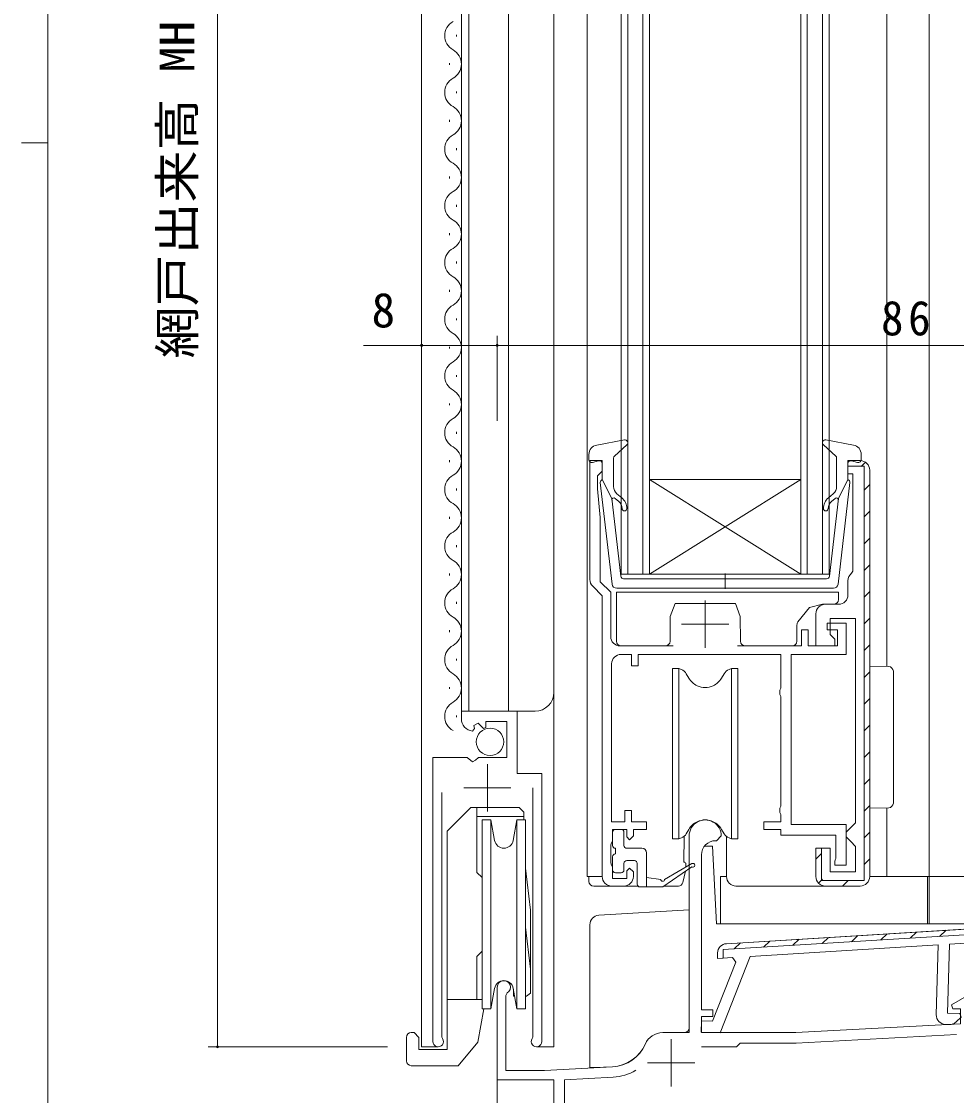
# Model space of a CAD drawing. Units: millimetres on the paper. Extents: x -420 to 373, y -297 to 267.
# Drawn here: x -420.5 to -321.6, y -98.9 to 14.7 of the extents above; entities that cross this region are included whole.
import ezdxf
from ezdxf.enums import TextEntityAlignment as Align

# ---------------------------------------------------------------- set-up
doc = ezdxf.new("R2010")
doc.units = ezdxf.units.MM
for name, color, linetype, lineweight in [('0-1_YKK_ZWAK', 7, 'Continuous', 9), ('0-3_YKK_12', 2, 'Continuous', 9), ('0-5_YKK_D', 6, 'Continuous', 9), ('0-6_YKK_13', 4, 'Continuous', 9), ('0-7_YKK_11', 7, 'Continuous', 9)]:
    doc.layers.add(name, color=color, linetype=linetype, lineweight=lineweight)
doc.styles.add('ＭＳ ゴシック', font='')
doc.styles.get('ＭＳ ゴシック').set_extended_font_data('MS Gothic')

msp = doc.modelspace()

# ---------------------------------------------------------------- linework, layer by layer
at = {"layer": '0-1_YKK_ZWAK'}
for p, q in [((-417.7, -260.6), (-417.7, 264.4)), ((-420.5, 1.9), (-417.7, 1.9))]:
    msp.add_line(p, q, dxfattribs=at)
at = {"layer": '0-3_YKK_12'}
for p, q in [((-378.166, 91.284), (-378.166, -93.716)), ((-364.166, 91.284), (-364.166, -93.716)), ((-360.666, 88.284), (-360.666, -75.716)), ((-328.966, 88.284), (-328.966, -53.497)), ((-324.466, 88.284), (-324.466, -75.712)), ((-357.066, -43.716), (-357.066, 58.284)), ((-356.366, 58.284), (-356.366, -43.716)), ((-354.766, -43.716), (-354.766, 58.284)), ((-354.066, 58.284), (-354.066, -43.716)), ((-338.066, -43.716), (-338.066, 58.284)), ((-337.366, 58.284), (-337.366, -43.716)), ((-335.766, -43.716), (-335.766, 58.284)), ((-335.066, 58.284), (-335.066, -43.716)), ((-373.966, 55.784), (-373.966, -58.216)), ((-373.166, 55.784), (-373.166, -58.216)), ((-368.966, 55.784), (-368.966, -58.216)), ((-374.466, 13.134), (-374.466, 13.334)), ((-375.226, 10.134), (-375.226, 10.334)), ((-374.466, 7.134), (-374.466, 7.334)), ((-375.226, 4.134), (-375.226, 4.334)), ((-374.466, 1.134), (-374.466, 1.334)), ((-375.226, -1.866), (-375.226, -1.666)), ((-374.466, -4.866), (-374.466, -4.666)), ((-375.226, -7.866), (-375.226, -7.666)), ((-374.466, -10.866), (-374.466, -10.666)), ((-375.226, -13.866), (-375.226, -13.666)), ((-374.466, -16.866), (-374.466, -16.666)), ((-375.226, -19.866), (-375.226, -19.666)), ((-374.466, -22.866), (-374.466, -22.666)), ((-375.226, -25.866), (-375.226, -25.666)), ((-374.466, -28.866), (-374.466, -28.666)), ((-375.226, -31.866), (-375.226, -31.666)), ((-354.066, -43.716), (-338.066, -33.716)), ((-338.066, -43.716), (-354.066, -33.716)), ((-338.066, -33.716), (-354.066, -33.716)), ((-374.466, -34.866), (-374.466, -34.666)), ((-375.226, -37.866), (-375.226, -37.666)), ((-374.466, -40.866), (-374.466, -40.666)), ((-375.226, -43.866), (-375.226, -43.666)), ((-354.066, -43.716), (-357.066, -43.716)), ((-338.066, -43.716), (-354.066, -43.716)), ((-335.066, -43.716), (-338.066, -43.716)), ((-374.466, -46.866), (-374.466, -46.666)), ((-375.226, -49.866), (-375.226, -49.666)), ((-374.466, -52.866), (-374.466, -52.666)), ((-375.226, -55.866), (-375.226, -55.666)), ((-374.466, -58.866), (-374.466, -58.666)), ((-373.966, -58.216), (-366.166, -58.216)), ((-328.966, -68.434), (-328.966, -75.716)), ((-360.666, -75.716), (-359.066, -75.716)), ((-324.466, -75.712), (-318.066, -75.712)), ((-370.166, -87.416), (-370.166, -119.716)), ((-376.416, -93.716), (-378.166, -93.716)), ((-366.016, -93.716), (-364.166, -93.716))]:
    msp.add_line(p, q, dxfattribs=at)
for centre, radius, start, end in [((-374.008, 13.234), 1.718, 119.20253, 240.79745), ((-375.685, 10.234), 1.718, 299.20253, 60.79745), ((-374.008, 7.234), 1.718, 119.20253, 240.79745), ((-375.685, 4.234), 1.718, 299.20253, 60.79745), ((-374.008, 1.234), 1.718, 119.20253, 240.79745), ((-375.685, -1.766), 1.718, 299.20253, 60.79745), ((-374.008, -4.766), 1.718, 119.20253, 240.79745), ((-375.685, -7.766), 1.718, 299.20253, 60.79745), ((-374.008, -10.766), 1.718, 119.20253, 240.79745), ((-375.685, -13.766), 1.718, 299.20253, 60.79745), ((-374.008, -16.766), 1.718, 119.20253, 240.79745), ((-375.685, -19.766), 1.718, 299.20253, 60.79745), ((-374.008, -22.766), 1.718, 119.20253, 240.79745), ((-375.685, -25.766), 1.718, 299.20253, 60.79745), ((-374.008, -28.766), 1.718, 119.20253, 240.79745), ((-375.685, -31.766), 1.718, 299.20253, 60.79745), ((-374.008, -34.766), 1.718, 119.20253, 240.79745), ((-375.685, -37.766), 1.718, 299.20253, 60.79745), ((-374.008, -40.766), 1.718, 119.20253, 240.79745), ((-375.685, -43.766), 1.718, 299.20253, 60.79745), ((-374.008, -46.766), 1.718, 119.20253, 240.79745), ((-375.685, -49.766), 1.718, 299.20253, 60.79745), ((-374.008, -52.766), 1.718, 119.20253, 240.79745), ((-375.685, -55.766), 1.718, 299.20253, 60.79745), ((-366.166, -56.216), 2, 270, 0), ((-374.008, -58.766), 1.718, 119.20253, 240.79745)]:
    msp.add_arc(centre, radius, start, end, dxfattribs=at)
at = {"layer": '0-5_YKK_D'}
for p, q in [((-399.766, 91.284), (-399.766, -93.716)), ((-378.166, -27.524), (-378.166, -18.524)), ((-370.166, -27.524), (-370.166, -18.524)), ((-370.166, -27.519), (-370.166, -18.524)), ((-370.166, -19.524), (-284.166, -19.524)), ((-381.766, -93.716), (-400.766, -93.716))]:
    msp.add_line(p, q, dxfattribs=at)
msp.add_lwpolyline([(-370.166, -19.524), (-378.166, -19.524), (-384.333, -19.524)], dxfattribs=at)
for centre, start, end in [((-378.166, -19.524), 0, 180), ((-378.166, -19.524), 180, 0), ((-370.166, -19.524), 0, 180), ((-370.166, -19.524), 0, 180), ((-370.166, -19.524), 180, 0), ((-370.166, -19.524), 180, 0), ((-399.766, -93.716), 90, 270), ((-399.766, -93.716), 270, 90)]:
    msp.add_arc(centre, 0.106, start, end, dxfattribs=at)
at = {"layer": '0-6_YKK_13'}
for p, q in [((-359.649, -30.067), (-356.721, -29.524)), ((-332.484, -30.067), (-335.412, -29.524)), ((-357.768, -31.23), (-356.464, -30.041)), ((-334.364, -31.23), (-335.668, -30.041)), ((-360.466, -31.051), (-360.466, -31.619)), ((-359.447, -31.73), (-360.086, -31.908)), ((-357.866, -34.453), (-357.866, -31.452)), ((-334.266, -34.453), (-334.266, -31.452)), ((-332.686, -31.73), (-332.047, -31.908)), ((-331.666, -31.051), (-331.666, -31.619)), ((-359.066, -33.719), (-359.066, -32.019)), ((-333.066, -33.719), (-333.066, -32.019)), ((-358.018, -44.777), (-359.264, -34.037)), ((-359.066, -33.719), (-358.053, -35.719)), ((-334.115, -44.777), (-332.868, -34.037)), ((-333.066, -33.719), (-334.08, -35.719)), ((-357.097, -43.954), (-358.053, -35.719)), ((-357.707, -35.706), (-357.323, -36.027)), ((-357.002, -35.644), (-357.509, -35.219)), ((-335.13, -35.644), (-334.623, -35.219)), ((-335.035, -43.954), (-334.08, -35.719)), ((-334.426, -35.706), (-334.809, -36.027)), ((-356.799, -44.219), (-346.066, -44.219)), ((-346.066, -43.64), (-346.066, -45.271)), ((-335.333, -44.219), (-346.066, -44.219)), ((-334.612, -45.219), (-357.521, -45.219)), ((-357.564, -45.616), (-357.564, -50.816)), ((-344.964, -46.816), (-351.364, -46.816)), ((-344.964, -46.816), (-344.464, -48.216)), ((-344.464, -48.216), (-344.441, -50.82)), ((-338.464, -50.816), (-338.464, -49.091)), ((-357.064, -51.316), (-352.387, -51.316)), ((-343.941, -51.316), (-338.964, -51.316)), ((-351.621, -71.716), (-351.621, -53.716)), ((-351.621, -53.716), (-350.971, -53.716)), ((-350.971, -53.716), (-350.971, -71.716)), ((-350.971, -53.716), (-350.692, -53.817)), ((-350.168, -54.257), (-349.903, -54.716)), ((-346.439, -54.716), (-346.174, -54.257)), ((-345.65, -53.817), (-345.371, -53.716)), ((-345.371, -71.716), (-345.371, -53.716)), ((-345.371, -53.716), (-344.721, -53.716)), ((-344.721, -53.716), (-344.721, -71.716)), ((-330.766, -53.466), (-328.758, -53.501)), ((-330.766, -68.466), (-330.766, -53.466)), ((-328.266, -54.001), (-328.266, -67.931)), ((-372.966, -68.416), (-367.866, -68.416)), ((-372.316, -68.416), (-372.316, -75.266)), ((-367.366, -68.916), (-367.866, -68.416)), ((-367.366, -68.916), (-367.366, -69.716)), ((-328.758, -68.431), (-330.766, -68.466)), ((-367.366, -69.36), (-372.316, -69.36)), ((-370.834, -69.716), (-371.766, -69.716)), ((-371.766, -69.716), (-371.766, -89.716)), ((-370.834, -69.716), (-370.834, -89.716)), ((-370.451, -71.89), (-370.834, -69.716)), ((-368.481, -71.89), (-368.098, -69.716)), ((-368.098, -89.716), (-368.098, -69.716)), ((-357.966, -71.016), (-357.966, -72.416)), ((-357.066, -70.716), (-357.666, -70.716)), ((-356.766, -71.016), (-356.766, -72.416)), ((-350.416, -74.191), (-350.412, -71.458)), ((-349.903, -70.716), (-350.168, -71.175)), ((-346.174, -71.175), (-346.439, -70.716)), ((-345.913, -75.716), (-345.912, -71.471)), ((-350.971, -71.716), (-351.621, -71.716)), ((-350.692, -71.614), (-350.971, -71.716)), ((-348.263, -72.512), (-347.895, -72.512)), ((-347.394, -72.512), (-347.895, -72.512)), ((-346.964, -80.712), (-347.394, -72.512)), ((-345.371, -71.716), (-345.65, -71.614)), ((-344.721, -71.716), (-345.371, -71.716)), ((-357.966, -73.616), (-357.966, -75.016)), ((-357.666, -73.316), (-357.666, -72.716)), ((-356.466, -72.716), (-354.866, -72.716)), ((-354.366, -73.216), (-354.366, -76.813)), ((-367.166, -74.827), (-366.666, -79.267)), ((-356.766, -74.316), (-356.766, -75.016)), ((-356.466, -74.016), (-355.666, -74.016)), ((-355.366, -76.513), (-355.366, -74.316)), ((-349.568, -74.686), (-352.668, -76.813)), ((-352.468, -76.013), (-349.568, -74.339)), ((-350.213, -74.387), (-350.207, -74.708)), ((-371.766, -75.816), (-372.316, -75.266)), ((-360.467, -75.716), (-360.467, -76.216)), ((-357.666, -75.316), (-357.066, -75.316)), ((-352.868, -76.013), (-354.366, -75.813)), ((-350.242, -75.149), (-350.538, -76.337)), ((-346.566, -75.712), (-345.913, -75.711)), ((-346.566, -80.418), (-346.566, -75.712)), ((-330.766, -75.712), (-320.166, -75.712)), ((-324.666, -75.712), (-324.466, -75.712)), ((-324.666, -80.418), (-324.666, -75.712)), ((-324.466, -75.712), (-324.466, -80.418)), ((-359.967, -76.716), (-355.287, -76.716)), ((-355.066, -76.813), (-352.668, -76.813)), ((-352.527, -76.716), (-351.006, -76.716)), ((-344.913, -76.716), (-335.466, -76.716)), ((-366.666, -79.267), (-366.666, -88.049)), ((-359.427, -79.801), (-349.866, -79.216)), ((-349.866, -79.216), (-349.866, -80.217)), ((-349.866, -90.92), (-349.866, -80.217)), ((-346.566, -80.418), (-346.566, -80.712)), ((-324.666, -80.712), (-324.666, -80.418)), ((-324.466, -80.418), (-324.466, -80.712)), ((-366.666, -85.516), (-367.166, -81.076)), ((-360.366, -80.829), (-360.366, -80.799)), ((-360.366, -92.667), (-360.366, -80.829)), ((-346.964, -80.712), (-311.592, -80.712)), ((-371.766, -83.616), (-372.316, -84.166)), ((-372.316, -84.166), (-372.316, -88.716)), ((-370.451, -87.542), (-370.834, -89.716)), ((-368.481, -87.542), (-368.098, -89.716)), ((-368.466, -87.628), (-368.466, -88.373)), ((-368.466, -88.373), (-368.335, -88.373)), ((-367.166, -88.373), (-367.066, -88.373)), ((-366.666, -88.049), (-367.066, -88.373)), ((-375.466, -88.716), (-371.766, -88.716)), ((-371.766, -89.716), (-370.834, -89.716)), ((-349.866, -90.92), (-349.866, -90.971)), ((-349.866, -91.716), (-349.866, -90.971)), ((-379.766, -95.216), (-379.766, -92.716)), ((-379.266, -92.216), (-378.966, -92.216)), ((-378.466, -92.716), (-378.966, -92.216)), ((-378.466, -92.716), (-378.466, -94.016)), ((-352.666, -92.216), (-350.366, -92.216)), ((-378.466, -94.016), (-375.466, -94.016)), ((-379.266, -95.716), (-374.313, -95.716)), ((-359.866, -95.92), (-357.96, -95.82))]:
    msp.add_line(p, q, dxfattribs=at)
for points in [[(-334.064, -46.416), (-334.064, -45.616), (-357.564, -45.616)], [(-351.887, -50.82), (-351.864, -48.216), (-351.364, -46.816)], [(-338.354, -48.779), (-337.127, -47.245), (-335.764, -46.916), (-334.564, -46.916)], [(-372.966, -68.416), (-375.466, -70.916), (-375.466, -94.016)], [(-368.098, -89.716), (-367.166, -89.716), (-367.166, -69.716), (-368.098, -69.716)], [(-371.598, -89.716), (-372.215, -93.216), (-374.313, -95.716)], [(-359.866, -95.92), (-360.366, -95.911), (-360.366, -92.667)]]:
    msp.add_lwpolyline(points, dxfattribs=at)
msp.add_circle((-370.933, -61.466), 1.45, dxfattribs=at)
for centre, radius, start, end in [((-356.666, -29.819), 0.3, 312.3553, 100.51213), ((-335.466, -29.819), 0.3, 79.48785, 227.64468), ((-359.466, -31.051), 1, 100.51213, 180), ((-332.666, -31.051), 1, 0, 79.48785), ((-360.166, -31.619), 0.3, 180, 285.56535), ((-359.366, -32.019), 0.3, 0, 105.56535), ((-357.566, -31.452), 0.3, 132.3553, 180), ((-334.566, -31.452), 0.3, 0, 47.64468), ((-332.766, -32.019), 0.3, 74.43463, 180), ((-331.966, -31.619), 0.3, 254.43463, 0), ((-358.966, -34.002), 0.3, 109.47121, 186.62088), ((-333.166, -34.002), 0.3, 353.3791, 70.52878), ((-356.866, -34.453), 1, 180, 229.99998), ((-335.266, -34.453), 1, 310, 0), ((-357.835, -35.859), 0.2, 49.99998, 186.62088), ((-357.966, -36.793), 1, 0, 49.99998), ((-357.966, -36.793), 1.5, 0, 49.99998), ((-334.166, -36.793), 1.5, 130, 180), ((-334.166, -36.793), 1, 130, 180), ((-334.297, -35.859), 0.2, 353.3791, 130), ((-356.716, -36.793), 0.25, 180, 0), ((-335.416, -36.793), 0.25, 180, 0), ((-356.799, -43.919), 0.3, 186.62088, 270), ((-335.333, -43.919), 0.3, 270, 353.3791), ((-357.521, -44.719), 0.5, 186.62088, 270), ((-334.612, -44.719), 0.5, 270, 353.3791), ((-334.564, -46.416), 0.5, 270, 0), ((-337.964, -49.091), 0.5, 141.34018, 180), ((-357.064, -50.816), 0.5, 180, 270), ((-352.387, -50.816), 0.5, 270, 359.5), ((-343.941, -50.816), 0.5, 180.49998, 270), ((-338.964, -50.816), 0.5, 270, 0), ((-351.034, -54.757), 1, 30, 70), ((-345.308, -54.757), 1, 110, 150), ((-328.766, -54.001), 0.5, 0, 89), ((-348.171, -53.716), 2, 210, 244.84933), ((-348.171, -53.716), 2, 244.84933, 295.15065), ((-348.171, -53.716), 2, 295.15065, 330), ((-328.766, -67.931), 0.5, 270.99998, 0), ((-348.171, -71.716), 2, 115.15065, 150), ((-348.171, -71.716), 2, 64.84933, 115.15065), ((-348.171, -71.716), 2, 30, 64.84933), ((-357.666, -71.016), 0.3, 90, 180), ((-357.066, -71.016), 0.3, 0, 90), ((-351.034, -70.675), 1, 290, 330), ((-345.308, -70.675), 1, 210, 250), ((-369.466, -71.716), 1, 190, 350), ((-357.666, -72.416), 0.3, 180, 270), ((-356.466, -72.416), 0.3, 180, 270), ((-357.666, -73.616), 0.3, 90, 180), ((-354.866, -73.216), 0.5, 0, 90), ((-356.466, -74.316), 0.3, 90, 180), ((-355.666, -74.316), 0.3, 0, 90), ((-350.413, -74.391), 0.2, 1, 90.99998), ((-349.468, -74.513), 0.2, 239.98593, 119.98593), ((-357.666, -75.016), 0.3, 180, 270), ((-357.066, -75.016), 0.3, 270, 0), ((-352.668, -76.013), 0.2, 180, 0), ((-344.913, -75.716), 1, 179.99728, 269.99728), ((-359.967, -76.216), 0.5, 179.99728, 269.99728), ((-355.066, -76.513), 0.3, 180, 270), ((-351.023, -76.216), 0.5, 272, 346.03172), ((-359.366, -80.799), 1, 93.5, 180), ((-369.466, -87.716), 1, 10, 170), ((-350.366, -91.716), 0.5, 270, 0), ((-379.266, -92.716), 0.5, 90, 180), ((-352.666, -94.216), 2, 90, 156.5195), ((-358.169, -91.825), 4, 272.99998, 336.5195), ((-379.266, -95.216), 0.5, 180, 270)]:
    msp.add_arc(centre, radius, start, end, dxfattribs=at)
at = {"layer": '0-7_YKK_11'}
for p, q in [((-331.675, -32.326), (-331.224, -31.876)), ((-330.766, -32.716), (-330.766, -75.716)), ((-330.766, -32.716), (-330.766, -75.716)), ((-330.766, -32.716), (-330.766, -75.716)), ((-331.366, -34.846), (-330.766, -34.246)), ((-331.366, -37.675), (-330.766, -37.075)), ((-331.366, -40.503), (-330.766, -39.903)), ((-331.366, -43.332), (-330.766, -42.732)), ((-333.066, -45.916), (-333.066, -44.416)), ((-348.166, -46.516), (-348.166, -51.516)), ((-331.366, -46.16), (-330.766, -45.56)), ((-335.466, -46.916), (-334.066, -46.916)), ((-331.366, -48.988), (-330.766, -48.388)), ((-350.666, -49.016), (-345.666, -49.016)), ((-357.166, -51.316), (-351.565, -51.316)), ((-331.366, -51.817), (-330.766, -51.217)), ((-331.366, -54.645), (-330.766, -54.045)), ((-331.366, -57.474), (-330.766, -56.874)), ((-331.366, -60.302), (-330.766, -59.702)), ((-331.366, -63.131), (-330.766, -62.531)), ((-371.216, -63.816), (-371.216, -68.816)), ((-331.366, -65.959), (-330.766, -65.359)), ((-373.716, -66.316), (-368.716, -66.316)), ((-331.366, -68.787), (-330.766, -68.187)), ((-331.366, -71.616), (-330.766, -71.016)), ((-336.466, -73.887), (-335.866, -73.287)), ((-331.366, -74.444), (-330.766, -73.844)), ((-336.173, -76.423), (-335.749, -75.999)), ((-356.766, -76.716), (-358.066, -76.716)), ((-331.766, -76.716), (-335.466, -76.716)), ((-331.766, -76.716), (-335.466, -76.716)), ((-333.638, -76.716), (-333.038, -76.116)), ((-309.609, -80.591), (-345.923, -82.812)), ((-329.582, -82.413), (-328.904, -81.771)), ((-326.476, -82.224), (-325.799, -81.581)), ((-323.37, -82.034), (-322.693, -81.391)), ((-345.11, -83.363), (-344.433, -82.721)), ((-342.004, -83.173), (-341.327, -82.531)), ((-338.898, -82.983), (-338.221, -82.341)), ((-335.793, -82.793), (-335.116, -82.151)), ((-332.687, -82.603), (-332.01, -81.961)), ((-322.752, -91.349), (-322.342, -91.359)), ((-351.766, -92.916), (-351.766, -97.916)), ((-354.266, -95.416), (-349.266, -95.416))]:
    msp.add_line(p, q, dxfattribs=at)
for points in [[(-360.366, -44.302), (-360.366, -31.716), (-359.066, -31.716), (-359.066, -32.816), (-359.366, -33.116), (-359.566, -33.316), (-359.566, -34.716), (-359.266, -37.716), (-359.266, -44.543), (-358.166, -45.643), (-358.166, -50.316)], [(-336.466, -75.716), (-336.466, -72.716), (-335.866, -72.716), (-335.866, -76.116), (-331.366, -76.116), (-331.366, -32.316), (-333.066, -32.316), (-333.066, -31.716), (-331.766, -31.716)], [(-332.682, -43.628), (-332.566, -43.391), (-332.566, -33.116), (-333.066, -33.116), (-333.066, -31.716), (-331.766, -31.716)], [(-359.066, -75.716), (-359.066, -51.316), (-359.066, -46.016), (-360.073, -45.009)], [(-336.466, -75.716), (-336.466, -72.716), (-334.966, -72.716), (-334.966, -75.216), (-332.266, -75.216), (-332.266, -72.516), (-332.766, -72.016), (-333.266, -71.516), (-333.266, -71.016), (-332.766, -70.516), (-332.266, -70.016), (-332.266, -48.416), (-334.966, -48.416), (-334.966, -50.116), (-334.466, -50.616), (-334.466, -51.316), (-336.466, -51.316), (-336.466, -47.916)], [(-344.768, -51.316), (-337.966, -51.316), (-337.966, -49.616), (-337.266, -49.616), (-337.266, -51.316), (-334.166, -51.316), (-334.166, -49.616), (-335.266, -49.616), (-335.266, -48.916), (-333.266, -48.916), (-333.266, -52.216), (-339.066, -52.216), (-339.066, -70.216), (-333.266, -70.216), (-333.266, -74.516), (-334.466, -74.516), (-334.466, -74.116), (-334.416, -73.95), (-334.366, -73.784), (-334.366, -71.316), (-340.166, -71.316), (-340.166, -70.716), (-341.966, -70.716), (-341.966, -69.916), (-340.166, -69.916), (-340.166, -69.163), (-340.266, -68.939), (-340.266, -68.492), (-340.166, -68.269), (-340.166, -56.663), (-340.266, -56.439), (-340.266, -55.992), (-340.166, -55.769), (-340.166, -52.216), (-355.266, -52.216), (-355.266, -53.416), (-355.966, -53.416), (-355.966, -52.216), (-357.066, -52.216)], [(-358.066, -53.216), (-358.066, -69.916), (-356.666, -69.916), (-356.666, -68.716), (-355.966, -68.716), (-355.966, -69.916), (-354.366, -69.916), (-354.366, -70.716), (-355.766, -70.716), (-355.766, -71.416), (-356.166, -71.816), (-356.466, -71.516), (-356.466, -70.716), (-357.966, -70.716), (-357.966, -71.916), (-358.066, -72.139), (-358.166, -72.363), (-358.166, -74.269), (-358.066, -74.492), (-357.966, -74.716), (-357.966, -75.916), (-356.466, -75.916), (-356.466, -75.116), (-356.166, -74.816), (-355.766, -75.216), (-355.766, -75.716)], [(-365.466, -93.166), (-365.466, -64.819), (-368.066, -64.819), (-368.066, -58.216), (-373.966, -58.216), (-373.966, -59.02)], [(-372.784, -60.315), (-372.573, -60.064), (-372.659, -59.745), (-372.19, -59.475), (-371.613, -60.052), (-371.366, -59.949), (-371.366, -59.316), (-369.166, -59.316), (-369.166, -63.116), (-372.166, -63.116), (-372.466, -63.416), (-372.795, -63.569), (-373.335, -63.116), (-376.966, -63.116), (-376.966, -93.166)], [(-375.963, -92.854), (-376.016, -92.684), (-376.016, -66.816)], [(-366.416, -66.316), (-366.416, -92.684), (-366.469, -92.854)], [(-352.666, -92.216), (-349.866, -92.216), (-349.866, -71.416)], [(-348.566, -73.416), (-348.566, -89.816), (-347.366, -89.816), (-347.366, -90.516), (-348.566, -90.516), (-348.566, -92.216), (-338.566, -92.216), (-321.166, -91.304), (-321.166, -89.716), (-321.986, -89.716), (-322.106, -89.266), (-320.288, -88.216), (-308.866, -88.216), (-308.866, -71.416)], [(-346.466, -71.416), (-346.966, -71.916), (-347.066, -71.916)], [(-345.923, -82.812), (-309.609, -80.591), (-345.923, -82.812)], [(-309.092, -81.605), (-309.561, -82.091), (-309.705, -82.099), (-309.681, -81.196), (-346.252, -83.433), (-346.276, -84.336), (-346.877, -84.373), (-346.862, -83.784)], [(-321.627, -91.085), (-321.094, -90.579), (-321.245, -90.188), (-322.52, -90.154), (-322.33, -82.872), (-309.561, -82.091), (-309.092, -81.605), (-309.561, -82.091)], [(-346.862, -83.784), (-346.877, -84.373), (-345.293, -84.276), (-344.935, -84.768), (-347.391, -91.003), (-348.551, -90.973), (-348.582, -92.173), (-346.583, -92.225), (-343.406, -84.161), (-323.532, -82.945), (-323.725, -90.323)], [(-357.166, -129.016), (-357.166, -125.174), (-357.046, -124.991), (-357.046, -124.441), (-357.166, -124.258), (-357.166, -120.016), (-357.466, -119.716), (-357.766, -119.416), (-357.766, -118.916), (-363.166, -118.916), (-363.166, -119.716), (-370.166, -119.716), (-370.166, -118.716), (-364.166, -118.716), (-364.166, -97.216), (-370.166, -97.216), (-370.166, -87.416)], [(-369.116, -88.022), (-369.266, -88.282), (-369.266, -96.216), (-365.166, -96.216), (-357.968, -95.839)], [(-321.583, -92.427), (-338.537, -93.316), (-344.466, -93.316), (-344.866, -93.716), (-348.558, -93.716)], [(-357.911, -96.937), (-363.066, -97.207), (-363.066, -117.716), (-341.666, -117.716), (-341.666, -111.016), (-323.955, -110.397), (-323.665, -110.091)]]:
    msp.add_lwpolyline(points, dxfattribs=at)
for centre, radius, start, end in [((-331.766, -32.716), 1, 359.99997, 90.00002), ((-331.766, -32.716), 1, 359.99997, 90.00002), ((-359.366, -44.302), 1, 179.99997, 224.99997), ((-332.066, -44.416), 1, 127.97987, 180.00003), ((-334.066, -45.916), 1, 270, 359.99998), ((-335.466, -47.916), 1, 90, 179.99998), ((-357.166, -50.316), 1, 180, 269.99998), ((-357.066, -53.216), 1, 90, 179.99998), ((-372.666, -59.02), 1.3, 179.99997, 264.78409), ((-348.166, -71.416), 1.7, 359.99998, 180), ((-347.066, -73.416), 1.5, 90, 179.99998), ((-358.066, -75.716), 1, 180, 269.99998), ((-356.766, -75.716), 1, 270, 359.99998), ((-335.466, -75.716), 1, 180, 269.99998), ((-335.466, -75.716), 1, 180, 269.99998), ((-331.766, -75.716), 1, 270, 359.99998), ((-331.766, -75.716), 1, 270, 359.99998), ((-345.862, -83.81), 1, 93.5, 178.50002), ((-345.862, -83.81), 1, 93.5, 178.50002), ((-369.466, -87.416), 0.7, 299.99998, 179.99998), ((-322.725, -90.349), 1, 178.5, 268.49998), ((-322.315, -90.36), 1, 268.5, 313.5), ((-376.416, -93.166), 0.55, 180.00002, 34.56044), ((-366.016, -93.166), 0.55, 145.43932, 359.99997), ((-352.666, -94.216), 2, 90, 156.71584), ((-358.178, -91.844), 4, 272.99998, 336.71582), ((-358.178, -91.844), 5.1, 273.00002, 301.36514), ((-358.178, -91.844), 5.1, 273.00002, 301.36514)]:
    msp.add_arc(centre, radius, start, end, dxfattribs=at)

# ---------------------------------------------------------------- texts
at = {"layer": '0-5_YKK_D', "color": 3, "style": 'ＭＳ ゴシック', "width": 1.1}
msp.add_text('網戸出来高 MH', height=3.666, rotation=90, dxfattribs=at).set_placement((-401.099, -20.918), align=Align.BOTTOM_LEFT)
at = {"layer": '0-5_YKK_D', "color": 3, "style": 'ＭＳ ゴシック'}
msp.add_text('8', height=3.666, dxfattribs=at).set_placement((-383.466, -18.724), align=Align.BOTTOM_LEFT)
at = {"layer": '0-5_YKK_D', "color": 3, "insert": (-329.566, -18.524), "char_height": 3.666, "attachment_point": 7, "style": 'ＭＳ ゴシック'}
msp.add_mtext('\\T1.21;\\W0.95;86', dxfattribs=at)

doc.saveas('drawing.dxf')
